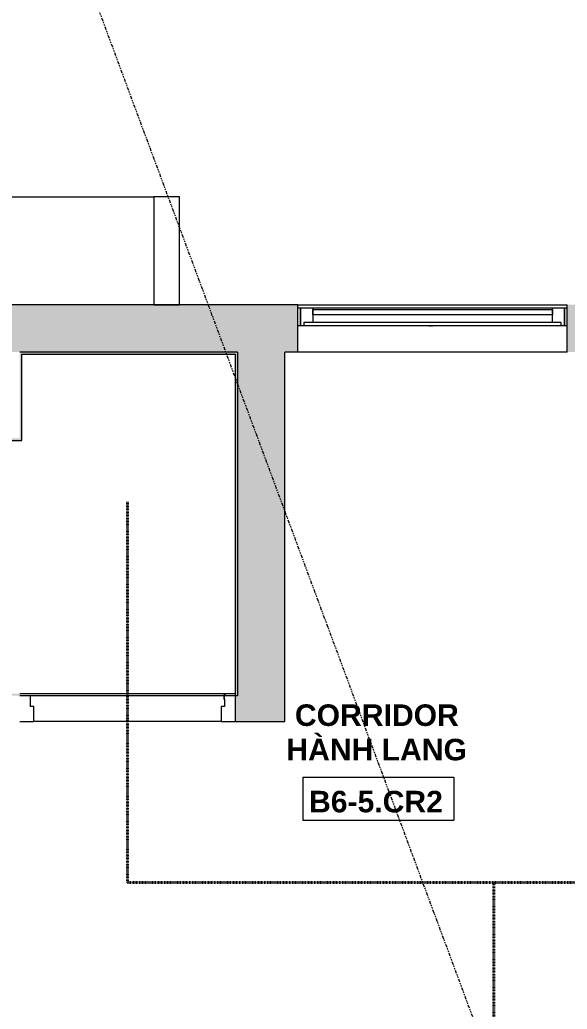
# Model space of a CAD drawing. Header units: millimetres. Extents: x -34669 to 32595, y 16058 to 152521.
# Drawn here: x -6405 to -3865, y 71727 to 76319 of the extents above; entities that cross this region are included whole.
import ezdxf

# ---------------------------------------------------------------- set-up
doc = ezdxf.new("R2010")
doc.units = ezdxf.units.MM
for name, pattern in [('Dash', [6.35, 3.175, -3.175]), ('dash 1-1', [2, 1, -1]), ('Double dash', [42.8625, 15.875, -4.7625, 6.35, -4.7625, 6.35, -4.7625])]:
    doc.linetypes.add(name, pattern=pattern)
for name, color, linetype, lineweight in [('A-AREA-IDEN', 2, 'Continuous', 9), ('A-DETL', 90, 'Continuous', 5), ('A-DETL-MBND', 5, 'Continuous', 5), ('A-DOOR', 31, 'Continuous', 5), ('A-DOOR-FRAM', 31, 'Continuous', 5), ('A-FLOR', 192, 'Continuous', 5), ('A-GLAZ', 151, 'Continuous', 5), ('A-GLAZ-CWMG', 51, 'Continuous', 5), ('A-GLAZ-HDLN', 1, 'Dash', 5), ('A-WALL', 113, 'Continuous', 5), ('A-WALL-PATT', 111, 'Continuous', 5), ('C-PROP-LINE', 91, 'Double dash', 9)]:
    doc.layers.add(name, color=color, linetype=linetype, lineweight=lineweight)
doc.styles.add('Arial_B', font='arialbd.ttf', dxfattribs={"height": 100})

# ---------------------------------------------------------------- blocks, each defined once
blk = doc.blocks.new('VGU_CLUSTER_W1A - W2A - W3A - W4 - W5C - W6 - VGU_CLUSTER_W4-8565192-5th Traffic Floor Plan - Pedestrian')
at = {"layer": 'A-GLAZ', "lineweight": 9}
for p, q in [((-625, -12), (-612, -12)), ((-612, -12), (-597, -12)), ((-612, -95), (-612, -12)), ((-612, -12), (-612, -95)), ((-597, -12), (-597, -28)), ((-597, -28), (-556, -28)), ((-556, -28), (-556, -95)), ((556, -28), (597, -28)), ((556, -95), (556, -28)), ((597, -12), (612, -12)), ((597, -28), (597, -12)), ((612, -12), (612, -95)), ((612, -12), (625, -12)), ((612, -95), (612, -12)), ((-556, -88), (-556, -63)), ((-556, -63), (556, -63)), ((556, -88), (-556, -88)), ((556, -63), (556, -88)), ((-612, -95), (-625, -95)), ((-556, -95), (-612, -95)), ((612, -95), (556, -95)), ((625, -95), (612, -95))]:
    blk.add_line(p, q, dxfattribs=at)
at = {"layer": 'A-GLAZ'}
for p, q in [((-597, -12), (597, -12)), ((-556, -28), (556, -28)), ((556, -95), (-556, -95))]:
    blk.add_line(p, q, dxfattribs=at)
at = {"layer": 'A-GLAZ-HDLN'}
for p in [(-15.2, -12), (15.2, -12)]:
    blk.add_line(p, (0, -12), dxfattribs=at)
blk = doc.blocks.new('DP3-D301 - DP3-D301-9167286-5th Traffic Floor Plan - Pedestrian')
at = {"layer": 'A-DOOR'}
for p, q in [((447, 63.1), (447, 44.1)), ((450, 44.1), (450, 58.5)), ((447, 44.1), (450, 44.1))]:
    blk.add_line(p, q, dxfattribs=at)
for centre, radius, start, end in [((450, 63.1), 3, 290.6789, 180), ((450, 63.1), 3, 48.0065, 121.3362), ((450, 63.1), 3, 48.0065, 121.3362), ((450, 63.1), 3, 48.0065, 121.3362), ((450, 63.1), 3, 48.0065, 121.3362), ((450, 63.1), 3, 48.0065, 121.3362), ((450, 63.1), 3, 48.0065, 121.3362), ((450, 63.1), 3, 48.0065, 121.3362), ((452.2, 58.4), 2.19, 120.9247, 176.9338)]:
    blk.add_arc(centre, radius, start, end, dxfattribs=at)
at = {"layer": 'A-DOOR-FRAM'}
for p, q in [((-450, 60), (-500, 60)), ((-450, 10), (-450, 60)), ((500, 60), (450.7, 60)), ((-435, 10), (-450, 10)), ((-435, -60), (-435, 10)), ((450, 10), (435, 10)), ((435, 10), (435, -60)), ((450, 44.1), (450, 10)), ((-500, -60), (-435, -60)), ((435, -60), (500, -60))]:
    blk.add_line(p, q, dxfattribs=at)
blk = doc.blocks.new('Rectangular Mullion - 120 x 500-12001280-5th Traffic Floor Plan - Pedestrian')
at = {"layer": 'A-DETL-MBND'}
blk.add_line((-6779.9, 75497), (-5783.3, 75497), dxfattribs=at)
blk = doc.blocks.new('Rectangular Mullion - TWOG-PROFILE-Mullion-120X500-11670582-5th Traffic Floor Plan - Pedestrian')
at = {"layer": 'A-GLAZ-CWMG'}
for p, q in [((-60, -250), (-60, 250)), ((-60, 250), (60, 250)), ((60, 250), (60, -250)), ((60, -250), (-60, -250))]:
    blk.add_line(p, q, dxfattribs=at)
blk = doc.blocks.new('Family - ___-11746783-5th Traffic Floor Plan - Pedestrian')
at = {"layer": 'C-PROP-LINE'}
blk.add_line((-11634.4, 91437.6), (13173.4, 24608.5), dxfattribs=at)
blk = doc.blocks.new('Room Tag - Room Tag-8377849-5th Traffic Floor Plan - Pedestrian')
at = {"layer": 'A-AREA-IDEN'}
for p, q in [((-7, -0.80625), (-7, -4.80625)), ((-7, -0.80625), (7, -0.80625)), ((7, -0.80625), (7, -4.80625)), ((-7, -4.80625), (7, -4.80625))]:
    blk.add_line(p, q, dxfattribs=at)

msp = doc.modelspace()

# ---------------------------------------------------------------- hatches: boundary and pattern name
at = {"layer": 'A-WALL-PATT'}
h = msp.add_hatch(color=256, dxfattribs=at)
h.paths.add_polyline_path([(-6404.9, 74777), (-5114.9, 74777), (-5114.9, 74997), (-6678.2, 74997), (-6678.2, 74777), (-6524.9, 74777)])
h.paths.add_polyline_path([(-8016.6, 74777), (-8016.6, 74997), (-9774.9, 74997), (-9774.9, 74777), (-8154.9, 74777)])
h.paths.add_polyline_path([(-3864.9, 74777), (-3804.9, 74777), (-3804.9, 74997), (-3864.9, 74997), (-3864.9, 74907.8)])
for points in [[(-6394.9, 74377), (-6394.9, 74777), (-6404.9, 74777), (-6404.9, 74377)], [(-5661.5, 74767), (-5404.9, 74767), (-5404.9, 74777), (-6394.9, 74777), (-6394.9, 74767)], [(-5394.9, 73192), (-5394.9, 74777), (-5404.9, 74777), (-5404.9, 73192)], [(-5174.9, 74777), (-5394.9, 74777), (-5394.9, 74429.5), (-5174.9, 74429.5)], [(-5174.9, 73062), (-5174.9, 74429.5), (-5394.9, 74429.5), (-5394.9, 73062)], [(-6394.9, 74367), (-6394.9, 74377), (-6534.9, 74377), (-6534.9, 74367), (-6404.9, 74367)], [(-5404.9, 73062), (-5394.9, 73062), (-5394.9, 73182), (-5404.9, 73182), (-5404.9, 73148.7)]]:
    msp.add_hatch(color=256, dxfattribs=at).paths.add_polyline_path(points)
h = msp.add_hatch(color=256, dxfattribs=at)
h.paths.add_polyline_path([(-5394.9, 73182), (-5394.9, 73192), (-5404.9, 73192), (-5404.9, 73182)])
h.paths.add_polyline_path([(-6524.9, 73182), (-6404.9, 73182), (-6404.9, 73192), (-6524.9, 73192)])

# ---------------------------------------------------------------- linework, layer by layer
at = {"layer": 'A-DETL', "linetype": 'dash 1-1', "lineweight": 40}
for p, q in [((-5904.9, 74082), (-5904.9, 72315.5)), ((-5904.9, 72315.5), (-2424.9, 72315.5)), ((-4204.9, 72315.5), (-4204.9, 67415.5))]:
    msp.add_line(p, q, dxfattribs=at)
at = {"layer": 'A-FLOR'}
msp.add_line((-5469.9, 73062), (-6339.9, 73062), dxfattribs=at)
at = {"layer": 'A-WALL', "lineweight": 15}
for p, q in [((-5114.9, 74997), (-7048.3, 74997)), ((-5114.9, 74777), (-5114.9, 74997)), ((-3864.9, 74777), (-3864.9, 74997)), ((-5394.9, 74777), (-6404.9, 74777)), ((-5394.9, 74777), (-6404.9, 74777)), ((-6394.9, 74367), (-6394.9, 74767)), ((-6394.9, 74767), (-5404.9, 74767)), ((-5404.9, 74767), (-5404.9, 73062)), ((-5394.9, 74777), (-5394.9, 73182)), ((-5114.9, 74777), (-5174.9, 74777)), ((-5174.9, 73062), (-5174.9, 74777)), ((-6534.9, 74367), (-6394.9, 74367)), ((-5394.9, 73182), (-5404.9, 73182)), ((-5404.9, 73062), (-5174.9, 73062))]:
    msp.add_line(p, q, dxfattribs=at)
at = {"layer": 'A-WALL'}
for p, q in [((-5114.9, 74997), (-3864.9, 74997)), ((-3864.9, 74777), (-5114.9, 74777)), ((-6404.9, 73192), (-5404.9, 73192)), ((-5457.9, 73182), (-6354.9, 73182))]:
    msp.add_line(p, q, dxfattribs=at)

# ---------------------------------------------------------------- block references
at = {"layer": 'A-AREA-IDEN', "xscale": 49.99999999999998, "yscale": 49.99999999999998, "zscale": 49.99999999999998}
msp.add_blockref('Room Tag - Room Tag-8377849-5th Traffic Floor Plan - Pedestrian', (-4741.5, 72844.4), dxfattribs=at)
at = {"layer": 'A-DETL-MBND'}
msp.add_blockref('Rectangular Mullion - 120 x 500-12001280-5th Traffic Floor Plan - Pedestrian', (0, 0), dxfattribs=at)
at = {"layer": 'A-DOOR-FRAM'}
msp.add_blockref('DP3-D301 - DP3-D301-9167286-5th Traffic Floor Plan - Pedestrian', (-5904.9, 73122), dxfattribs=at)
at = {"layer": 'A-GLAZ', "rotation": 180}
msp.add_blockref('VGU_CLUSTER_W1A - W2A - W3A - W4 - W5C - W6 - VGU_CLUSTER_W4-8565192-5th Traffic Floor Plan - Pedestrian', (-4489.9, 74887), dxfattribs=at)
at = {"layer": 'A-GLAZ-CWMG', "extrusion": (0, 0, -1)}
msp.add_blockref('Rectangular Mullion - TWOG-PROFILE-Mullion-120X500-11670582-5th Traffic Floor Plan - Pedestrian', (5723.3, 75247), dxfattribs=at)
at = {"layer": 'C-PROP-LINE'}
msp.add_blockref('Family - ___-11746783-5th Traffic Floor Plan - Pedestrian', (0, 0), dxfattribs=at)

# ---------------------------------------------------------------- texts
at = {"layer": 'A-AREA-IDEN', "char_height": 100, "attachment_point": 1, "style": 'Arial_B'}
for s, insert, width in [('CORRIDOR', (-5128.4, 73141.8), 933.966), ('HÀNH LANG', (-5168.1, 72982.1), 1030.168), ('B6-5.CR2', (-5062.7, 72740.6), 765.612)]:
    msp.add_mtext(s, dxfattribs=dict(at, insert=insert, width=width))

doc.saveas('drawing.dxf')
